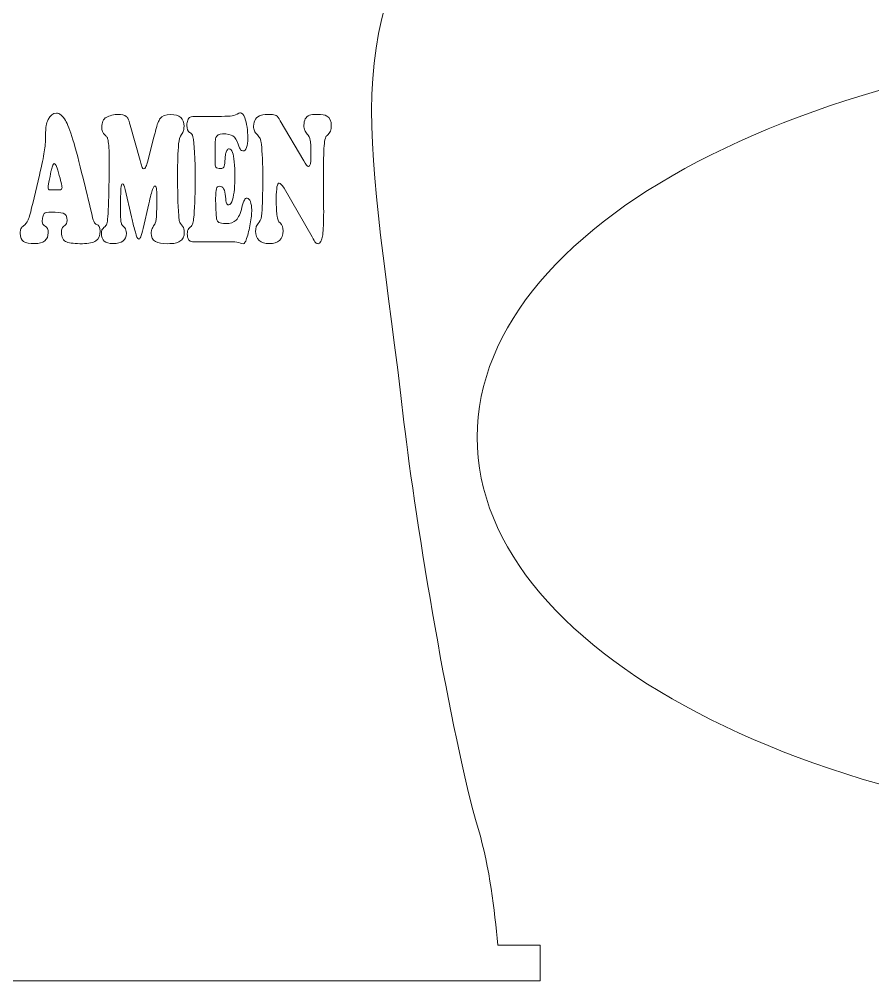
# Model space of a CAD drawing. Header units: millimetres. Extents: x -431 to 186, y -15 to 284.
# Drawn here: x -310.2 to -240.8, y -14.7 to 63.5 of the extents above; entities that cross this region are included whole.
import ezdxf

# ---------------------------------------------------------------- set-up
doc = ezdxf.new("R2010")
doc.units = ezdxf.units.MM
doc.header["$MEASUREMENT"] = 0
doc.layers.add('Capa 1', color=7, linetype='Continuous')

msp = doc.modelspace()

# ---------------------------------------------------------------- linework, layer by layer
at = {"layer": 'Capa 1', "color": 240, "lineweight": 20}
msp.add_ellipse((-207.9851, 29.53), major_axis=(65, 0), ratio=0.5, dxfattribs=at)
at = {"layer": 'Capa 1', "color": 240, "lineweight": 9}
for points, knots in [([(-271.2922, -11.7711), (-271.6162, -8.8456), (-271.9252, -5.5861), (-272.8984, -2.2859), (-272.8984, -2.2859), (-275.1204, 5.2491), (-278.012, 22.7859), (-278.9334, 30.7731), (-278.9334, 30.7731), (-281.6528, 54.3503), (-284.871, 62.8852), (-273.7744, 76.9876), (-273.7744, 76.9876), (-273.7744, 76.9876), (-265.7502, 78.6544), (-265.7502, 78.6544), (-265.7502, 78.6544), (-265.7502, 78.6544), (-258.7776, 79.0018), (-258.7776, 79.0018), (-258.7776, 79.0018), (-245.6352, 79.0612), (-242.9404, 69.4634), (-221.8552, 80.131), (-221.8552, 80.131), (-215.2872, 83.4538), (-216.1568, 81.2884), (-210.207, 79.116), (-210.207, 79.116), (-212.5604, 74.8454), (-214.2292, 72.8762), (-209.5516, 68.9994), (-209.5516, 68.9994), (-206.1716, 71.4824), (-206.5404, 72.7066), (-207.7188, 77.0358), (-207.7188, 77.0358), (-205.482, 76.3664), (-200.7437, 72.9362), (-196.3071, 77.0538), (-196.3071, 77.0538), (-196.8771, 79.1), (-198.0107, 80.4746), (-201.1189, 80.5766), (-201.1189, 80.5766), (-204.5587, 80.6898), (-204.999, 78.9982), (-206.7918, 77.7436), (-206.7918, 77.7436), (-206.7918, 77.7436), (-214.4442, 84.3612), (-214.4442, 84.3612), (-214.4442, 84.3612), (-218.4676, 84.7604), (-226.1614, 82.0098), (-228.9942, 80.9174), (-228.9942, 80.9174), (-234.5422, 78.7784), (-238.8446, 78.37), (-244.135, 80.5342), (-244.135, 80.5342), (-244.1138, 82.2238), (-243.8412, 83.784), (-243.3608, 85.2232)], [0, 0, 0, 0, 0.0588235, 0.0588235, 0.0588235, 0.0588235, 0.1176471, 0.1176471, 0.1176471, 0.1176471, 0.1764706, 0.1764706, 0.1764706, 0.1764706, 0.2352941, 0.2352941, 0.2352941, 0.2352941, 0.2941176, 0.2941176, 0.2941176, 0.2941176, 0.3529412, 0.3529412, 0.3529412, 0.3529412, 0.4117647, 0.4117647, 0.4117647, 0.4117647, 0.4705882, 0.4705882, 0.4705882, 0.4705882, 0.5294118, 0.5294118, 0.5294118, 0.5294118, 0.5882353, 0.5882353, 0.5882353, 0.5882353, 0.6470588, 0.6470588, 0.6470588, 0.6470588, 0.7058824, 0.7058824, 0.7058824, 0.7058824, 0.7647059, 0.7647059, 0.7647059, 0.7647059, 0.8235294, 0.8235294, 0.8235294, 0.8235294, 0.8823529, 0.8823529, 0.8823529, 0.8823529, 1, 1, 1, 1]), ([(-305.0233, 50.5961), (-305.0233, 50.5961), (-304.2975, 47.5707), (-304.2975, 47.5707), (-304.2975, 47.5707), (-304.2281, 47.2926), (-304.1705, 47.109), (-304.1246, 47.0222), (-304.1246, 47.0222), (-304.0787, 46.9329), (-304.008, 46.8743), (-303.9137, 46.8462), (-303.9137, 46.8462), (-303.729, 46.7901), (-303.6373, 46.609), (-303.6373, 46.3003), (-303.6373, 46.3003), (-303.6373, 45.9355), (-303.7499, 45.6753), (-303.9753, 45.5146), (-303.9753, 45.5146), (-304.2006, 45.3565), (-304.5687, 45.2774), (-305.0809, 45.2748), (-305.0809, 45.2748), (-305.6586, 45.2774), (-306.0871, 45.3233), (-306.3661, 45.4177), (-306.3661, 45.4177), (-306.4945, 45.4636), (-306.5953, 45.5529), (-306.6713, 45.6906), (-306.6713, 45.6906), (-306.7473, 45.8284), (-306.784, 45.9942), (-306.784, 46.1881), (-306.784, 46.1881), (-306.784, 46.3386), (-306.7643, 46.4534), (-306.7251, 46.535), (-306.7251, 46.535), (-306.6857, 46.6166), (-306.6124, 46.6932), (-306.5037, 46.7646), (-306.5037, 46.7646), (-306.3844, 46.8437), (-306.3242, 46.9789), (-306.3242, 47.1676), (-306.3242, 47.1676), (-306.3242, 47.5018), (-306.4277, 47.6982), (-306.6347, 47.7569), (-306.6347, 47.7569), (-306.8573, 47.8181), (-307.1705, 47.8462), (-307.5753, 47.8462), (-307.5753, 47.8462), (-307.9158, 47.8462), (-308.1189, 47.8079), (-308.1857, 47.7263), (-308.1857, 47.7263), (-308.2263, 47.6778), (-308.2617, 47.5885), (-308.2932, 47.4584), (-308.2932, 47.4584), (-308.3233, 47.3283), (-308.339, 47.2033), (-308.339, 47.0834), (-308.339, 47.0834), (-308.339, 46.9763), (-308.3285, 46.9049), (-308.3063, 46.8717), (-308.3063, 46.8717), (-308.284, 46.8386), (-308.2132, 46.785), (-308.0927, 46.711), (-308.0927, 46.711), (-307.9368, 46.6217), (-307.8596, 46.4432), (-307.8596, 46.1728), (-307.8596, 46.1728), (-307.8596, 45.581), (-308.2237, 45.2825), (-308.9534, 45.2825), (-308.9534, 45.2825), (-309.3674, 45.2825), (-309.6713, 45.3386), (-309.8665, 45.4483), (-309.8665, 45.4483), (-310.046, 45.5529), (-310.1351, 45.7825), (-310.1351, 46.1345), (-310.1351, 46.1345), (-310.1351, 46.2901), (-310.1154, 46.41), (-310.0761, 46.4942), (-310.0761, 46.4942), (-310.0355, 46.5784), (-309.9648, 46.6574), (-309.8626, 46.7263), (-309.8626, 46.7263), (-309.6962, 46.8411), (-309.5705, 47.0018), (-309.484, 47.2084), (-309.484, 47.2084), (-309.3988, 47.4151), (-309.277, 47.8564), (-309.1185, 48.5349), (-309.1185, 48.5349), (-309.1185, 48.5349), (-308.5761, 50.8435), (-308.5761, 50.8435), (-308.5761, 50.8435), (-308.377, 51.6904), (-308.2434, 52.3256), (-308.1752, 52.7465), (-308.1752, 52.7465), (-308.1084, 53.1674), (-308.0731, 53.5781), (-308.0705, 53.9837), (-308.0705, 53.9837), (-308.0679, 54.4122), (-308.0547, 54.7081), (-308.0299, 54.8765), (-308.0299, 54.8765), (-308.0049, 55.0423), (-307.9512, 55.2056), (-307.8674, 55.3663), (-307.8674, 55.3663), (-307.6905, 55.7132), (-307.4652, 55.8892), (-307.1914, 55.8892), (-307.1914, 55.8892), (-306.9334, 55.8892), (-306.6857, 55.6928), (-306.4499, 55.2974), (-306.4499, 55.2974), (-306.1224, 54.7592), (-305.6469, 53.1929), (-305.0233, 50.5961)], [0, 0, 0, 0, 0.0277778, 0.0277778, 0.0277778, 0.0277778, 0.0555556, 0.0555556, 0.0555556, 0.0555556, 0.0833333, 0.0833333, 0.0833333, 0.0833333, 0.1111111, 0.1111111, 0.1111111, 0.1111111, 0.1388889, 0.1388889, 0.1388889, 0.1388889, 0.1666667, 0.1666667, 0.1666667, 0.1666667, 0.1944444, 0.1944444, 0.1944444, 0.1944444, 0.2222222, 0.2222222, 0.2222222, 0.2222222, 0.25, 0.25, 0.25, 0.25, 0.2777778, 0.2777778, 0.2777778, 0.2777778, 0.3055556, 0.3055556, 0.3055556, 0.3055556, 0.3333333, 0.3333333, 0.3333333, 0.3333333, 0.3611111, 0.3611111, 0.3611111, 0.3611111, 0.3888889, 0.3888889, 0.3888889, 0.3888889, 0.4166667, 0.4166667, 0.4166667, 0.4166667, 0.4444444, 0.4444444, 0.4444444, 0.4444444, 0.4722222, 0.4722222, 0.4722222, 0.4722222, 0.5, 0.5, 0.5, 0.5, 0.5277778, 0.5277778, 0.5277778, 0.5277778, 0.5555556, 0.5555556, 0.5555556, 0.5555556, 0.5833333, 0.5833333, 0.5833333, 0.5833333, 0.6111111, 0.6111111, 0.6111111, 0.6111111, 0.6388889, 0.6388889, 0.6388889, 0.6388889, 0.6666667, 0.6666667, 0.6666667, 0.6666667, 0.6944444, 0.6944444, 0.6944444, 0.6944444, 0.7222222, 0.7222222, 0.7222222, 0.7222222, 0.75, 0.75, 0.75, 0.75, 0.7777778, 0.7777778, 0.7777778, 0.7777778, 0.8055556, 0.8055556, 0.8055556, 0.8055556, 0.8333333, 0.8333333, 0.8333333, 0.8333333, 0.8611111, 0.8611111, 0.8611111, 0.8611111, 0.8888889, 0.8888889, 0.8888889, 0.8888889, 0.9166667, 0.9166667, 0.9166667, 0.9166667, 0.9444444, 0.9444444, 0.9444444, 0.9444444, 1, 1, 1, 1]), ([(-299.6835, 48.5273), (-299.6835, 48.5273), (-300.1447, 46.5171), (-300.1447, 46.5171), (-300.1447, 46.5171), (-300.2233, 46.1779), (-300.2875, 45.9508), (-300.336, 45.8335), (-300.336, 45.8335), (-300.3857, 45.7162), (-300.4395, 45.6575), (-300.4971, 45.6575), (-300.4971, 45.6575), (-300.5534, 45.6575), (-300.6045, 45.7034), (-300.6478, 45.8003), (-300.6478, 45.8003), (-300.6753, 45.859), (-300.7408, 46.0784), (-300.8416, 46.4559), (-300.8416, 46.4559), (-300.9425, 46.836), (-301.0263, 47.1727), (-301.0932, 47.4661), (-301.0932, 47.4661), (-301.0932, 47.4661), (-301.5989, 49.6854), (-301.5989, 49.6854), (-301.5989, 49.6854), (-301.6683, 49.994), (-301.7416, 50.1496), (-301.8176, 50.1496), (-301.8176, 50.1496), (-301.9002, 50.1496), (-301.9447, 50.017), (-301.9526, 49.7517), (-301.9526, 49.7517), (-301.9709, 49.165), (-301.9787, 48.6216), (-301.9787, 48.1242), (-301.9787, 48.1242), (-301.9787, 47.6064), (-301.967, 47.2544), (-301.9408, 47.0707), (-301.9408, 47.0707), (-301.9225, 46.961), (-301.8988, 46.8794), (-301.87, 46.8309), (-301.87, 46.8309), (-301.8399, 46.7799), (-301.76, 46.6906), (-301.6303, 46.5605), (-301.6303, 46.5605), (-301.5451, 46.4763), (-301.5032, 46.3309), (-301.5032, 46.1217), (-301.5032, 46.1217), (-301.5032, 45.5631), (-301.87, 45.2825), (-302.605, 45.2825), (-302.605, 45.2825), (-303.2246, 45.2825), (-303.5338, 45.5554), (-303.5338, 46.0988), (-303.5338, 46.0988), (-303.5338, 46.2365), (-303.5181, 46.3386), (-303.4853, 46.3998), (-303.4853, 46.3998), (-303.4539, 46.4636), (-303.3714, 46.5554), (-303.2377, 46.6804), (-303.2377, 46.6804), (-303.1539, 46.7569), (-303.0962, 46.859), (-303.0674, 46.9865), (-303.0674, 46.9865), (-303.0373, 47.1166), (-303.0124, 47.3691), (-302.9927, 47.7416), (-302.9927, 47.7416), (-302.9691, 48.1421), (-302.9482, 48.7951), (-302.9272, 49.7032), (-302.9272, 49.7032), (-302.9063, 50.6139), (-302.8971, 51.3919), (-302.8971, 52.0399), (-302.8971, 52.0399), (-302.8971, 52.8511), (-302.9286, 53.4021), (-302.9927, 53.6903), (-302.9927, 53.6903), (-303.015, 53.7898), (-303.0412, 53.8663), (-303.0713, 53.9148), (-303.0713, 53.9148), (-303.1001, 53.9658), (-303.1565, 54.0296), (-303.2377, 54.1087), (-303.2377, 54.1087), (-303.4198, 54.2796), (-303.5102, 54.499), (-303.5102, 54.7668), (-303.5102, 54.7668), (-303.5102, 54.9428), (-303.4761, 55.101), (-303.4093, 55.2464), (-303.4093, 55.2464), (-303.3412, 55.3892), (-303.2508, 55.4913), (-303.1382, 55.5525), (-303.1382, 55.5525), (-303.0255, 55.6163), (-302.8749, 55.6724), (-302.6875, 55.7208), (-302.6875, 55.7208), (-302.4989, 55.7668), (-302.3403, 55.7923), (-302.2093, 55.7923), (-302.2093, 55.7923), (-301.8818, 55.7923), (-301.65, 55.7387), (-301.515, 55.6341), (-301.515, 55.6341), (-301.4482, 55.5856), (-301.3958, 55.5168), (-301.3578, 55.4326), (-301.3578, 55.4326), (-301.3185, 55.3484), (-301.2635, 55.1724), (-301.1927, 54.9097), (-301.1927, 54.9097), (-301.1927, 54.9097), (-300.3936, 52.0475), (-300.3936, 52.0475), (-300.3936, 52.0475), (-300.3072, 51.7338), (-300.2469, 51.5424), (-300.2142, 51.471), (-300.2142, 51.471), (-300.1801, 51.4021), (-300.1342, 51.3664), (-300.0753, 51.3664), (-300.0753, 51.3664), (-300.0242, 51.3664), (-299.9796, 51.4047), (-299.939, 51.4787), (-299.939, 51.4787), (-299.8997, 51.5526), (-299.8526, 51.6929), (-299.7988, 51.897), (-299.7988, 51.897), (-299.7988, 51.897), (-299.2578, 53.9531), (-299.2578, 53.9531), (-299.2578, 53.9531), (-299.191, 54.2158), (-299.1477, 54.3893), (-299.1281, 54.4683), (-299.1281, 54.4683), (-299.0024, 54.9658), (-298.8779, 55.2974), (-298.7547, 55.4632), (-298.7547, 55.4632), (-298.5989, 55.6775), (-298.3146, 55.7846), (-297.9032, 55.7846), (-297.9032, 55.7846), (-297.1788, 55.7846), (-296.8172, 55.4632), (-296.8172, 54.8204), (-296.8172, 54.8204), (-296.8172, 54.675), (-296.8316, 54.5602), (-296.8591, 54.4709), (-296.8591, 54.4709), (-296.8879, 54.3842), (-296.9456, 54.2796), (-297.032, 54.1546), (-297.032, 54.1546), (-297.15, 53.9811), (-297.2233, 53.7286), (-297.2547, 53.3995), (-297.2547, 53.3995), (-297.3137, 52.7133), (-297.3425, 51.8741), (-297.3425, 50.8894), (-297.3425, 50.8894), (-297.3425, 49.6191), (-297.3124, 48.5043), (-297.2508, 47.5477), (-297.2508, 47.5477), (-297.2351, 47.313), (-297.2115, 47.1549), (-297.18, 47.0707), (-297.18, 47.0707), (-297.1473, 46.984), (-297.0648, 46.859), (-296.9325, 46.6881), (-296.9325, 46.6881), (-296.8395, 46.5682), (-296.7936, 46.41), (-296.7936, 46.211), (-296.7936, 46.211), (-296.7936, 45.8616), (-296.9128, 45.6141), (-297.1512, 45.4713), (-297.1512, 45.4713), (-297.2744, 45.3896), (-297.4028, 45.3386), (-297.539, 45.3131), (-297.539, 45.3131), (-297.6739, 45.2876), (-297.8822, 45.2774), (-298.1639, 45.2748), (-298.1639, 45.2748), (-298.5962, 45.2774), (-298.9185, 45.3361), (-299.1307, 45.456), (-299.1307, 45.456), (-299.3665, 45.5912), (-299.4844, 45.8182), (-299.4844, 46.1422), (-299.4844, 46.1422), (-299.4844, 46.262), (-299.4687, 46.3615), (-299.4386, 46.4381), (-299.4386, 46.4381), (-299.4071, 46.5146), (-299.3285, 46.6574), (-299.2001, 46.8615), (-299.2001, 46.8615), (-299.1333, 46.9661), (-299.0888, 47.1676), (-299.0639, 47.4661), (-299.0639, 47.4661), (-299.0403, 47.7645), (-299.0272, 48.2722), (-299.0272, 48.9915), (-299.0272, 48.9915), (-299.0272, 49.3895), (-299.0377, 49.6497), (-299.056, 49.7747), (-299.056, 49.7747), (-299.0757, 49.8997), (-299.1163, 49.9609), (-299.1779, 49.9609), (-299.1779, 49.9609), (-299.2486, 49.9609), (-299.318, 49.8665), (-299.3849, 49.6752), (-299.3849, 49.6752), (-299.4517, 49.4813), (-299.5513, 49.1012), (-299.6835, 48.5273)], [0, 0, 0, 0, 0.0153846, 0.0153846, 0.0153846, 0.0153846, 0.0307692, 0.0307692, 0.0307692, 0.0307692, 0.0461538, 0.0461538, 0.0461538, 0.0461538, 0.0615385, 0.0615385, 0.0615385, 0.0615385, 0.0769231, 0.0769231, 0.0769231, 0.0769231, 0.0923077, 0.0923077, 0.0923077, 0.0923077, 0.1076923, 0.1076923, 0.1076923, 0.1076923, 0.1230769, 0.1230769, 0.1230769, 0.1230769, 0.1384615, 0.1384615, 0.1384615, 0.1384615, 0.1538462, 0.1538462, 0.1538462, 0.1538462, 0.1692308, 0.1692308, 0.1692308, 0.1692308, 0.1846154, 0.1846154, 0.1846154, 0.1846154, 0.2, 0.2, 0.2, 0.2, 0.2153846, 0.2153846, 0.2153846, 0.2153846, 0.2307692, 0.2307692, 0.2307692, 0.2307692, 0.2461538, 0.2461538, 0.2461538, 0.2461538, 0.2615385, 0.2615385, 0.2615385, 0.2615385, 0.2769231, 0.2769231, 0.2769231, 0.2769231, 0.2923077, 0.2923077, 0.2923077, 0.2923077, 0.3076923, 0.3076923, 0.3076923, 0.3076923, 0.3230769, 0.3230769, 0.3230769, 0.3230769, 0.3384615, 0.3384615, 0.3384615, 0.3384615, 0.3538462, 0.3538462, 0.3538462, 0.3538462, 0.3692308, 0.3692308, 0.3692308, 0.3692308, 0.3846154, 0.3846154, 0.3846154, 0.3846154, 0.4, 0.4, 0.4, 0.4, 0.4153846, 0.4153846, 0.4153846, 0.4153846, 0.4307692, 0.4307692, 0.4307692, 0.4307692, 0.4461538, 0.4461538, 0.4461538, 0.4461538, 0.4615385, 0.4615385, 0.4615385, 0.4615385, 0.4769231, 0.4769231, 0.4769231, 0.4769231, 0.4923077, 0.4923077, 0.4923077, 0.4923077, 0.5076923, 0.5076923, 0.5076923, 0.5076923, 0.5230769, 0.5230769, 0.5230769, 0.5230769, 0.5384615, 0.5384615, 0.5384615, 0.5384615, 0.5538462, 0.5538462, 0.5538462, 0.5538462, 0.5692308, 0.5692308, 0.5692308, 0.5692308, 0.5846154, 0.5846154, 0.5846154, 0.5846154, 0.6, 0.6, 0.6, 0.6, 0.6153846, 0.6153846, 0.6153846, 0.6153846, 0.6307692, 0.6307692, 0.6307692, 0.6307692, 0.6461538, 0.6461538, 0.6461538, 0.6461538, 0.6615385, 0.6615385, 0.6615385, 0.6615385, 0.6769231, 0.6769231, 0.6769231, 0.6769231, 0.6923077, 0.6923077, 0.6923077, 0.6923077, 0.7076923, 0.7076923, 0.7076923, 0.7076923, 0.7230769, 0.7230769, 0.7230769, 0.7230769, 0.7384615, 0.7384615, 0.7384615, 0.7384615, 0.7538462, 0.7538462, 0.7538462, 0.7538462, 0.7692308, 0.7692308, 0.7692308, 0.7692308, 0.7846154, 0.7846154, 0.7846154, 0.7846154, 0.8, 0.8, 0.8, 0.8, 0.8153846, 0.8153846, 0.8153846, 0.8153846, 0.8307692, 0.8307692, 0.8307692, 0.8307692, 0.8461538, 0.8461538, 0.8461538, 0.8461538, 0.8615385, 0.8615385, 0.8615385, 0.8615385, 0.8769231, 0.8769231, 0.8769231, 0.8769231, 0.8923077, 0.8923077, 0.8923077, 0.8923077, 0.9076923, 0.9076923, 0.9076923, 0.9076923, 0.9230769, 0.9230769, 0.9230769, 0.9230769, 0.9384615, 0.9384615, 0.9384615, 0.9384615, 0.9538462, 0.9538462, 0.9538462, 0.9538462, 0.9692308, 0.9692308, 0.9692308, 0.9692308, 1, 1, 1, 1]), ([(-295.7416, 55.6341), (-295.7416, 55.6341), (-293.77, 55.6341), (-293.77, 55.6341), (-293.77, 55.6341), (-293.3705, 55.6341), (-293.0796, 55.6494), (-292.8962, 55.6826), (-292.8962, 55.6826), (-292.7128, 55.7157), (-292.5346, 55.7821), (-292.3604, 55.8816), (-292.3604, 55.8816), (-292.3067, 55.9096), (-292.2648, 55.9249), (-292.2346, 55.9249), (-292.2346, 55.9249), (-292.101, 55.9249), (-291.9831, 55.7872), (-291.8809, 55.5066), (-291.8809, 55.5066), (-291.7119, 55.0525), (-291.6281, 54.5066), (-291.6281, 53.8638), (-291.6281, 53.8638), (-291.6281, 53.5398), (-291.6634, 53.2847), (-291.7329, 53.096), (-291.7329, 53.096), (-291.8036, 52.9097), (-291.9006, 52.8179), (-292.0224, 52.8179), (-292.0224, 52.8179), (-292.1076, 52.8179), (-292.1731, 52.8511), (-292.2202, 52.9174), (-292.2202, 52.9174), (-292.2674, 52.9837), (-292.3316, 53.1368), (-292.4102, 53.3689), (-292.4102, 53.3689), (-292.5228, 53.7031), (-292.6657, 53.9276), (-292.8386, 54.0398), (-292.8386, 54.0398), (-293.0115, 54.152), (-293.2945, 54.2082), (-293.6888, 54.2082), (-293.6888, 54.2082), (-293.9836, 54.2082), (-294.1617, 54.1036), (-294.2259, 53.8995), (-294.2259, 53.8995), (-294.26, 53.7898), (-294.2796, 53.6444), (-294.2862, 53.4582), (-294.2862, 53.4582), (-294.2914, 53.2745), (-294.2953, 52.8051), (-294.2953, 52.0475), (-294.2953, 52.0475), (-294.2953, 51.7491), (-294.2691, 51.5629), (-294.218, 51.4914), (-294.218, 51.4914), (-294.1669, 51.4175), (-294.0333, 51.3817), (-293.8159, 51.3817), (-293.8159, 51.3817), (-293.7084, 51.3817), (-293.6299, 51.4251), (-293.5814, 51.5118), (-293.5814, 51.5118), (-293.5329, 51.6011), (-293.5015, 51.7567), (-293.4897, 51.9787), (-293.4897, 51.9787), (-293.4713, 52.2695), (-293.453, 52.4659), (-293.4333, 52.573), (-293.4333, 52.573), (-293.415, 52.6802), (-293.3796, 52.7745), (-293.3285, 52.8536), (-293.3285, 52.8536), (-293.2748, 52.9429), (-293.2119, 52.9888), (-293.1399, 52.9888), (-293.1399, 52.9888), (-293.0351, 52.9888), (-292.946, 52.8919), (-292.8713, 52.698), (-292.8713, 52.698), (-292.8176, 52.5526), (-292.7718, 52.2975), (-292.7351, 51.9302), (-292.7351, 51.9302), (-292.6984, 51.5654), (-292.6788, 51.1828), (-292.6788, 50.7848), (-292.6788, 50.7848), (-292.6788, 49.9966), (-292.7416, 49.3512), (-292.8674, 48.8487), (-292.8674, 48.8487), (-292.9368, 48.5732), (-293.0416, 48.438), (-293.1818, 48.438), (-293.1818, 48.438), (-293.2696, 48.438), (-293.3298, 48.4813), (-293.3626, 48.5681), (-293.3626, 48.5681), (-293.3953, 48.6548), (-293.4216, 48.8359), (-293.4399, 49.1089), (-293.4399, 49.1089), (-293.4779, 49.6726), (-293.6469, 49.9532), (-293.9456, 49.9532), (-293.9456, 49.9532), (-294.0608, 49.9532), (-294.1395, 49.8843), (-294.1814, 49.7415), (-294.1814, 49.7415), (-294.2246, 49.5986), (-294.2456, 49.3359), (-294.2456, 48.9533), (-294.2456, 48.9533), (-294.2456, 48.7186), (-294.2364, 48.415), (-294.2207, 48.0451), (-294.2207, 48.0451), (-294.2037, 47.6727), (-294.1866, 47.4278), (-294.1683, 47.3079), (-294.1683, 47.3079), (-294.1486, 47.16), (-294.0844, 47.0554), (-293.9783, 46.9993), (-293.9783, 46.9993), (-293.8722, 46.9406), (-293.6953, 46.9125), (-293.4464, 46.9125), (-293.4464, 46.9125), (-293.0626, 46.9125), (-292.7744, 47.0095), (-292.5792, 47.2008), (-292.5792, 47.2008), (-292.3853, 47.3921), (-292.2268, 47.739), (-292.1036, 48.2441), (-292.1036, 48.2441), (-292.0316, 48.5324), (-291.9674, 48.7262), (-291.9098, 48.8257), (-291.9098, 48.8257), (-291.8521, 48.9252), (-291.7775, 48.9762), (-291.6857, 48.9762), (-291.6857, 48.9762), (-291.5783, 48.9762), (-291.4892, 48.8844), (-291.4185, 48.7033), (-291.4185, 48.7033), (-291.3478, 48.5196), (-291.3137, 48.2926), (-291.3137, 48.0196), (-291.3137, 48.0196), (-291.3137, 47.7212), (-291.353, 47.3462), (-291.4316, 46.8972), (-291.4316, 46.8972), (-291.5115, 46.4483), (-291.6084, 46.0503), (-291.7237, 45.7008), (-291.7237, 45.7008), (-291.7827, 45.5325), (-291.8312, 45.4202), (-291.8691, 45.3616), (-291.8691, 45.3616), (-291.9085, 45.3055), (-291.9569, 45.2774), (-292.0159, 45.2748), (-292.0159, 45.2748), (-292.0643, 45.2774), (-292.1338, 45.2901), (-292.2268, 45.3208), (-292.2268, 45.3208), (-292.3905, 45.3794), (-292.6093, 45.4177), (-292.8831, 45.433), (-292.8831, 45.433), (-292.8831, 45.433), (-296.1373, 45.433), (-296.1373, 45.433), (-296.1373, 45.433), (-296.2683, 45.433), (-296.3691, 45.4891), (-296.4412, 45.6014), (-296.4412, 45.6014), (-296.512, 45.7136), (-296.5486, 45.8718), (-296.5486, 46.0758), (-296.5486, 46.0758), (-296.5486, 46.2212), (-296.5329, 46.3258), (-296.5015, 46.3896), (-296.5015, 46.3896), (-296.4713, 46.4534), (-296.4006, 46.5375), (-296.2906, 46.637), (-296.2906, 46.637), (-296.2146, 46.7008), (-296.1569, 46.7799), (-296.1203, 46.8743), (-296.1203, 46.8743), (-296.0835, 46.9712), (-296.0547, 47.109), (-296.0338, 47.2926), (-296.0338, 47.2926), (-295.9499, 48.0451), (-295.9067, 49.0604), (-295.9067, 50.3359), (-295.9067, 50.3359), (-295.9067, 52.2593), (-295.9683, 53.4709), (-296.0914, 53.976), (-296.0914, 53.976), (-296.1163, 54.0755), (-296.1451, 54.1444), (-296.1753, 54.1852), (-296.1753, 54.1852), (-296.2067, 54.2235), (-296.2709, 54.2719), (-296.3679, 54.3255), (-296.3679, 54.3255), (-296.5132, 54.4122), (-296.5866, 54.601), (-296.5866, 54.8943), (-296.5866, 54.8943), (-296.5866, 55.0551), (-296.5617, 55.1954), (-296.5132, 55.3204), (-296.5132, 55.3204), (-296.4648, 55.4453), (-296.4006, 55.527), (-296.322, 55.5678), (-296.322, 55.5678), (-296.2224, 55.6112), (-296.0285, 55.6341), (-295.7416, 55.6341)], [0, 0, 0, 0, 0.015625, 0.015625, 0.015625, 0.015625, 0.03125, 0.03125, 0.03125, 0.03125, 0.046875, 0.046875, 0.046875, 0.046875, 0.0625, 0.0625, 0.0625, 0.0625, 0.078125, 0.078125, 0.078125, 0.078125, 0.09375, 0.09375, 0.09375, 0.09375, 0.109375, 0.109375, 0.109375, 0.109375, 0.125, 0.125, 0.125, 0.125, 0.140625, 0.140625, 0.140625, 0.140625, 0.15625, 0.15625, 0.15625, 0.15625, 0.171875, 0.171875, 0.171875, 0.171875, 0.1875, 0.1875, 0.1875, 0.1875, 0.203125, 0.203125, 0.203125, 0.203125, 0.21875, 0.21875, 0.21875, 0.21875, 0.234375, 0.234375, 0.234375, 0.234375, 0.25, 0.25, 0.25, 0.25, 0.265625, 0.265625, 0.265625, 0.265625, 0.28125, 0.28125, 0.28125, 0.28125, 0.296875, 0.296875, 0.296875, 0.296875, 0.3125, 0.3125, 0.3125, 0.3125, 0.328125, 0.328125, 0.328125, 0.328125, 0.34375, 0.34375, 0.34375, 0.34375, 0.359375, 0.359375, 0.359375, 0.359375, 0.375, 0.375, 0.375, 0.375, 0.390625, 0.390625, 0.390625, 0.390625, 0.40625, 0.40625, 0.40625, 0.40625, 0.421875, 0.421875, 0.421875, 0.421875, 0.4375, 0.4375, 0.4375, 0.4375, 0.453125, 0.453125, 0.453125, 0.453125, 0.46875, 0.46875, 0.46875, 0.46875, 0.484375, 0.484375, 0.484375, 0.484375, 0.5, 0.5, 0.5, 0.5, 0.515625, 0.515625, 0.515625, 0.515625, 0.53125, 0.53125, 0.53125, 0.53125, 0.546875, 0.546875, 0.546875, 0.546875, 0.5625, 0.5625, 0.5625, 0.5625, 0.578125, 0.578125, 0.578125, 0.578125, 0.59375, 0.59375, 0.59375, 0.59375, 0.609375, 0.609375, 0.609375, 0.609375, 0.625, 0.625, 0.625, 0.625, 0.640625, 0.640625, 0.640625, 0.640625, 0.65625, 0.65625, 0.65625, 0.65625, 0.671875, 0.671875, 0.671875, 0.671875, 0.6875, 0.6875, 0.6875, 0.6875, 0.703125, 0.703125, 0.703125, 0.703125, 0.71875, 0.71875, 0.71875, 0.71875, 0.734375, 0.734375, 0.734375, 0.734375, 0.75, 0.75, 0.75, 0.75, 0.765625, 0.765625, 0.765625, 0.765625, 0.78125, 0.78125, 0.78125, 0.78125, 0.796875, 0.796875, 0.796875, 0.796875, 0.8125, 0.8125, 0.8125, 0.8125, 0.828125, 0.828125, 0.828125, 0.828125, 0.84375, 0.84375, 0.84375, 0.84375, 0.859375, 0.859375, 0.859375, 0.859375, 0.875, 0.875, 0.875, 0.875, 0.890625, 0.890625, 0.890625, 0.890625, 0.90625, 0.90625, 0.90625, 0.90625, 0.921875, 0.921875, 0.921875, 0.921875, 0.9375, 0.9375, 0.9375, 0.9375, 0.953125, 0.953125, 0.953125, 0.953125, 0.96875, 0.96875, 0.96875, 0.96875, 1, 1, 1, 1]), ([(-288.9936, 55.2744), (-288.9936, 55.2744), (-287.0822, 52.0169), (-287.0822, 52.0169), (-287.0822, 52.0169), (-286.9041, 51.7134), (-286.7744, 51.5603), (-286.6958, 51.5603), (-286.6958, 51.5603), (-286.5622, 51.5603), (-286.4953, 51.8384), (-286.4953, 52.3919), (-286.4953, 52.3919), (-286.4953, 53.0194), (-286.515, 53.448), (-286.553, 53.675), (-286.553, 53.675), (-286.591, 53.9046), (-286.6722, 54.0781), (-286.7953, 54.1928), (-286.7953, 54.1928), (-286.8949, 54.2872), (-286.9656, 54.3867), (-287.0062, 54.4939), (-287.0062, 54.4939), (-287.0469, 54.601), (-287.0678, 54.7387), (-287.0678, 54.9097), (-287.0678, 54.9097), (-287.0678, 55.328), (-286.9198, 55.5959), (-286.6264, 55.7157), (-286.6264, 55.7157), (-286.5058, 55.7668), (-286.2962, 55.7923), (-285.9962, 55.7923), (-285.9962, 55.7923), (-285.6097, 55.7923), (-285.3425, 55.7464), (-285.1945, 55.6571), (-285.1945, 55.6571), (-284.9586, 55.5168), (-284.842, 55.254), (-284.842, 54.8637), (-284.842, 54.8637), (-284.842, 54.5398), (-284.9377, 54.2974), (-285.129, 54.1316), (-285.129, 54.1316), (-285.2063, 54.0679), (-285.2586, 54.0092), (-285.2862, 53.9607), (-285.2862, 53.9607), (-285.315, 53.9097), (-285.3386, 53.8357), (-285.3595, 53.7362), (-285.3595, 53.7362), (-285.4289, 53.4072), (-285.4643, 52.7847), (-285.4669, 51.8664), (-285.4669, 51.8664), (-285.4669, 51.8664), (-285.4669, 49.4303), (-285.4669, 49.4303), (-285.4669, 49.4303), (-285.4669, 49.0579), (-285.4656, 48.5477), (-285.463, 47.8997), (-285.463, 47.8997), (-285.4604, 47.0222), (-285.4879, 46.3896), (-285.5442, 46.0019), (-285.5442, 46.0019), (-285.6123, 45.5172), (-285.7381, 45.2774), (-285.9202, 45.2748), (-285.9202, 45.2748), (-285.9988, 45.2774), (-286.0683, 45.308), (-286.1259, 45.3743), (-286.1259, 45.3743), (-286.1822, 45.4381), (-286.2779, 45.5886), (-286.4115, 45.8207), (-286.4115, 45.8207), (-286.4115, 45.8207), (-288.6871, 49.79), (-288.6871, 49.79), (-288.6871, 49.79), (-288.8455, 50.068), (-288.9779, 50.2083), (-289.0827, 50.2083), (-289.0827, 50.2083), (-289.2386, 50.2083), (-289.3172, 49.7874), (-289.3172, 48.9456), (-289.3172, 48.9456), (-289.3172, 48.2543), (-289.2962, 47.7798), (-289.2569, 47.5248), (-289.2569, 47.5248), (-289.2176, 47.2722), (-289.1364, 47.0834), (-289.0132, 46.9661), (-289.0132, 46.9661), (-288.8416, 46.8003), (-288.7564, 46.586), (-288.7564, 46.3233), (-288.7564, 46.3233), (-288.7564, 45.6294), (-289.139, 45.2825), (-289.9041, 45.2825), (-289.9041, 45.2825), (-290.2486, 45.2825), (-290.5172, 45.3718), (-290.7084, 45.5478), (-290.7084, 45.5478), (-290.8984, 45.7264), (-290.994, 45.9763), (-290.994, 46.3003), (-290.994, 46.3003), (-290.994, 46.4687), (-290.9757, 46.5962), (-290.9403, 46.6804), (-290.9403, 46.6804), (-290.905, 46.7646), (-290.8237, 46.8794), (-290.698, 47.0248), (-290.698, 47.0248), (-290.5774, 47.1651), (-290.5054, 47.41), (-290.4792, 47.7645), (-290.4792, 47.7645), (-290.4359, 48.4074), (-290.4137, 49.3308), (-290.4137, 50.5374), (-290.4137, 50.5374), (-290.4137, 51.823), (-290.453, 52.7592), (-290.5289, 53.3485), (-290.5289, 53.3485), (-290.5578, 53.5628), (-290.5931, 53.7209), (-290.6364, 53.8255), (-290.6364, 53.8255), (-290.6809, 53.9301), (-290.7517, 54.0296), (-290.8513, 54.124), (-290.8513, 54.124), (-290.9665, 54.2337), (-291.0465, 54.3408), (-291.0923, 54.4454), (-291.0923, 54.4454), (-291.1368, 54.55), (-291.1591, 54.6775), (-291.1591, 54.828), (-291.1591, 54.828), (-291.1591, 55.305), (-290.9482, 55.6061), (-290.525, 55.7311), (-290.525, 55.7311), (-290.3822, 55.7719), (-290.132, 55.7923), (-289.7731, 55.7923), (-289.7731, 55.7923), (-289.5687, 55.7923), (-289.4193, 55.7591), (-289.3263, 55.6979), (-289.3263, 55.6979), (-289.2333, 55.6367), (-289.122, 55.4938), (-288.9936, 55.2744)], [0, 0, 0, 0, 0.0227273, 0.0227273, 0.0227273, 0.0227273, 0.0454545, 0.0454545, 0.0454545, 0.0454545, 0.0681818, 0.0681818, 0.0681818, 0.0681818, 0.0909091, 0.0909091, 0.0909091, 0.0909091, 0.1136364, 0.1136364, 0.1136364, 0.1136364, 0.1363636, 0.1363636, 0.1363636, 0.1363636, 0.1590909, 0.1590909, 0.1590909, 0.1590909, 0.1818182, 0.1818182, 0.1818182, 0.1818182, 0.2045455, 0.2045455, 0.2045455, 0.2045455, 0.2272727, 0.2272727, 0.2272727, 0.2272727, 0.25, 0.25, 0.25, 0.25, 0.2727273, 0.2727273, 0.2727273, 0.2727273, 0.2954545, 0.2954545, 0.2954545, 0.2954545, 0.3181818, 0.3181818, 0.3181818, 0.3181818, 0.3409091, 0.3409091, 0.3409091, 0.3409091, 0.3636364, 0.3636364, 0.3636364, 0.3636364, 0.3863636, 0.3863636, 0.3863636, 0.3863636, 0.4090909, 0.4090909, 0.4090909, 0.4090909, 0.4318182, 0.4318182, 0.4318182, 0.4318182, 0.4545455, 0.4545455, 0.4545455, 0.4545455, 0.4772727, 0.4772727, 0.4772727, 0.4772727, 0.5, 0.5, 0.5, 0.5, 0.5227273, 0.5227273, 0.5227273, 0.5227273, 0.5454545, 0.5454545, 0.5454545, 0.5454545, 0.5681818, 0.5681818, 0.5681818, 0.5681818, 0.5909091, 0.5909091, 0.5909091, 0.5909091, 0.6136364, 0.6136364, 0.6136364, 0.6136364, 0.6363636, 0.6363636, 0.6363636, 0.6363636, 0.6590909, 0.6590909, 0.6590909, 0.6590909, 0.6818182, 0.6818182, 0.6818182, 0.6818182, 0.7045455, 0.7045455, 0.7045455, 0.7045455, 0.7272727, 0.7272727, 0.7272727, 0.7272727, 0.75, 0.75, 0.75, 0.75, 0.7727273, 0.7727273, 0.7727273, 0.7727273, 0.7954545, 0.7954545, 0.7954545, 0.7954545, 0.8181818, 0.8181818, 0.8181818, 0.8181818, 0.8409091, 0.8409091, 0.8409091, 0.8409091, 0.8636364, 0.8636364, 0.8636364, 0.8636364, 0.8863636, 0.8863636, 0.8863636, 0.8863636, 0.9090909, 0.9090909, 0.9090909, 0.9090909, 0.9318182, 0.9318182, 0.9318182, 0.9318182, 0.9545455, 0.9545455, 0.9545455, 0.9545455, 1, 1, 1, 1]), ([(-307.6944, 49.6548), (-307.6944, 49.6548), (-306.9412, 49.6548), (-306.9412, 49.6548), (-306.9412, 49.6548), (-306.8036, 49.6548), (-306.7342, 49.716), (-306.7342, 49.8359), (-306.7342, 49.8359), (-306.7342, 49.9991), (-306.8298, 50.4022), (-307.0224, 51.045), (-307.0224, 51.045), (-307.1089, 51.3384), (-307.1757, 51.5373), (-307.2216, 51.6368), (-307.2216, 51.6368), (-307.2687, 51.7363), (-307.3172, 51.7848), (-307.3683, 51.7848), (-307.3683, 51.7848), (-307.46, 51.7848), (-307.5372, 51.619), (-307.5975, 51.2848), (-307.5975, 51.2848), (-307.608, 51.2389), (-307.646, 51.0629), (-307.7089, 50.7542), (-307.7089, 50.7542), (-307.8163, 50.2466), (-307.87, 49.943), (-307.87, 49.8435), (-307.87, 49.8435), (-307.87, 49.7185), (-307.8124, 49.6548), (-307.6944, 49.6548)], [0, 0, 0, 0, 0.1, 0.1, 0.1, 0.1, 0.2, 0.2, 0.2, 0.2, 0.3, 0.3, 0.3, 0.3, 0.4, 0.4, 0.4, 0.4, 0.5, 0.5, 0.5, 0.5, 0.6, 0.6, 0.6, 0.6, 0.7, 0.7, 0.7, 0.7, 0.8, 0.8, 0.8, 0.8, 1, 1, 1, 1]), ([(-271.2922, -11.7711), (-271.2922, -11.7711), (-267.85, -11.7711), (-267.85, -11.7711), (-267.85, -11.7711), (-267.85, -11.7711), (-267.85, -14.6711), (-267.85, -14.6711), (-267.85, -14.6711), (-267.85, -14.6711), (-274.0929, -14.6711), (-274.0929, -14.6711), (-274.0929, -14.6711), (-274.0929, -14.6711), (-303.7635, -14.6711), (-303.7635, -14.6711), (-303.7635, -14.6711), (-303.7635, -14.6711), (-317.85, -14.6711), (-317.85, -14.6711), (-317.85, -14.6711), (-317.85, -14.6711), (-317.85, -11.7711), (-317.85, -11.7711)], [0, 0, 0, 0, 0.1428571, 0.1428571, 0.1428571, 0.1428571, 0.2857143, 0.2857143, 0.2857143, 0.2857143, 0.4285714, 0.4285714, 0.4285714, 0.4285714, 0.5714286, 0.5714286, 0.5714286, 0.5714286, 0.7142857, 0.7142857, 0.7142857, 0.7142857, 1, 1, 1, 1])]:
    msp.add_open_spline(points, degree=3, knots=knots, dxfattribs=at)

doc.saveas('drawing.dxf')
